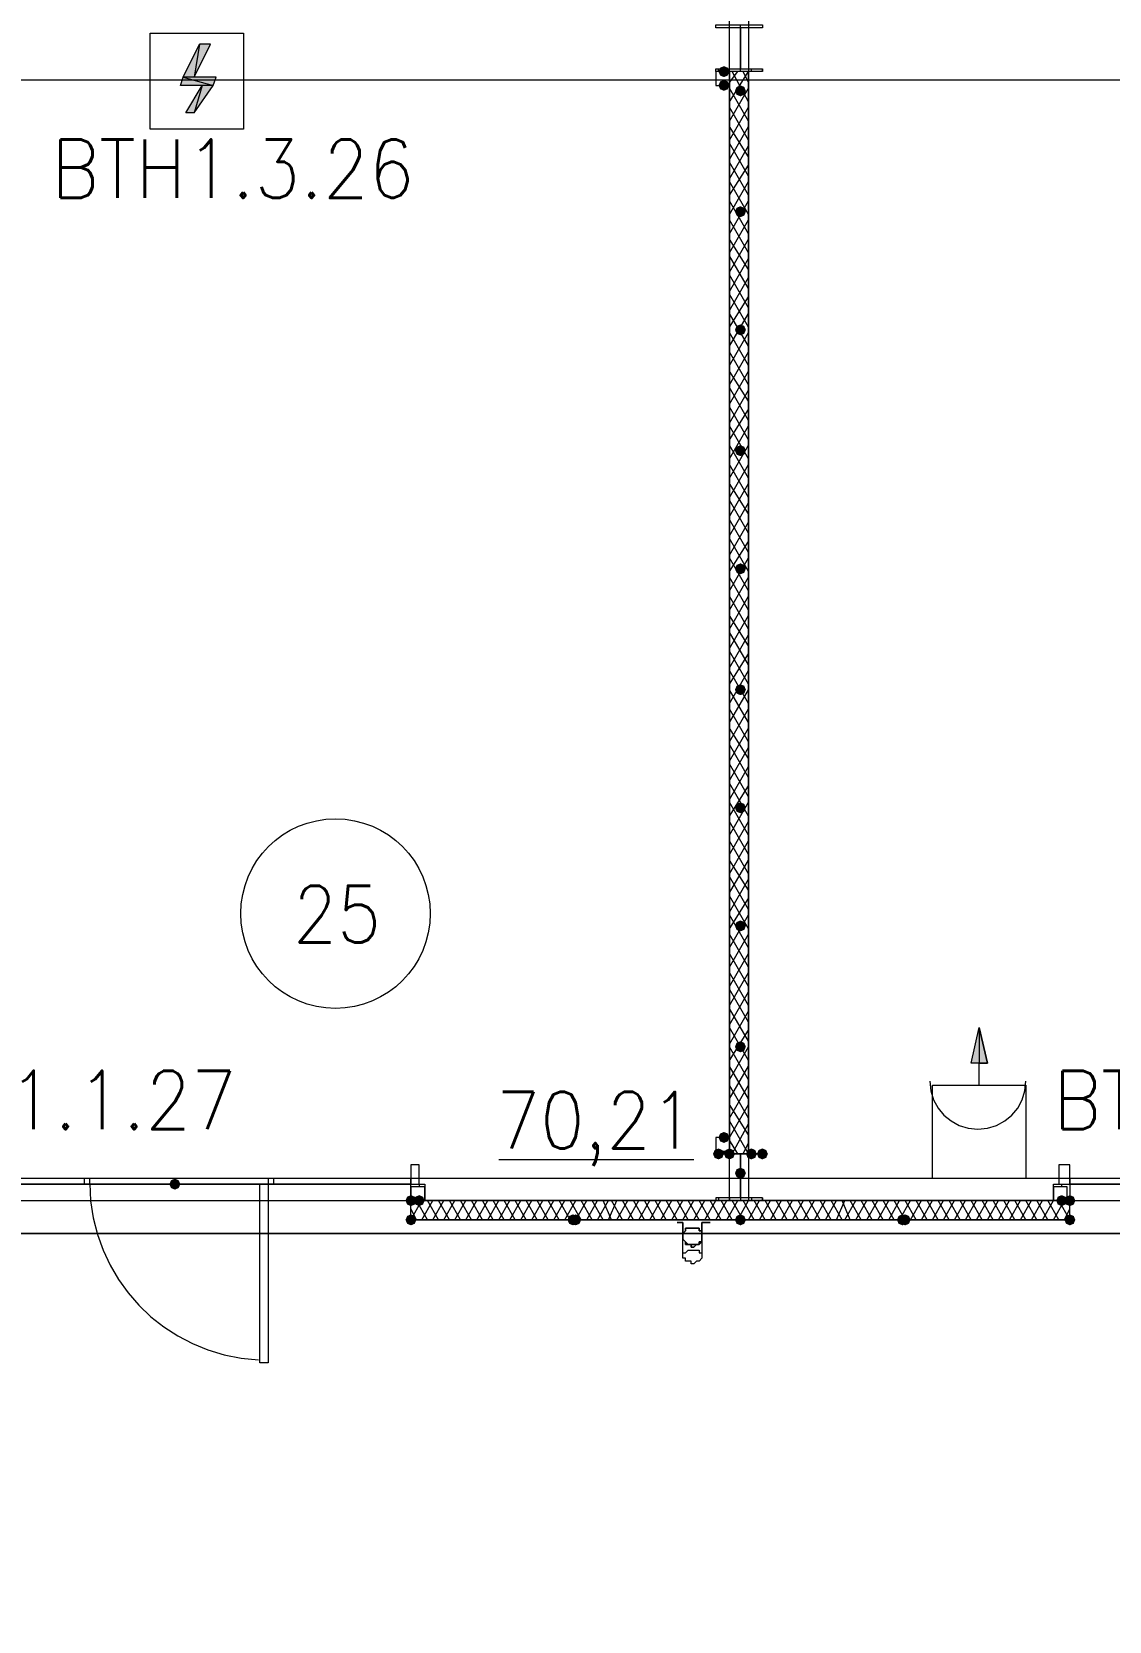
# Model space of a CAD drawing. Header units: millimetres. Extents: x 0 to 420, y 0 to 297.
# Drawn here: x 172.04 to 188.65, y 99.06 to 123.55 of the extents above; entities that cross this region are included whole.
import ezdxf

# ---------------------------------------------------------------- set-up
doc = ezdxf.new("R2010")
doc.units = ezdxf.units.MM
doc.styles.get("Standard").update_dxf_attribs({"font": 'STANDARD'})

msp = doc.modelspace()

# ---------------------------------------------------------------- hatches: boundary and pattern name
h = msp.add_hatch(color=1)
h.paths.add_polyline_path([(174.794334, 123.359333), (174.625001, 123.359333), (174.540334, 122.851333)], flags=0)
h.paths.add_polyline_path([(174.625001, 123.359333), (174.540334, 122.851333), (174.371001, 122.851333)], flags=0)
for color, points in [(7, [(182.795333, 122.936), (182.770462, 122.876204), (182.710667, 122.851333), (182.650871, 122.876204), (182.626, 122.936), (182.650871, 122.995796), (182.710667, 123.020667), (182.770462, 122.995796)]), (7, [(182.795333, 122.724333), (182.770462, 122.664537), (182.710667, 122.639667), (182.650871, 122.664537), (182.626, 122.724333), (182.650871, 122.784129), (182.710667, 122.809), (182.770462, 122.784129)]), (7, [(183.049333, 122.639667), (183.024463, 122.579871), (182.964667, 122.555), (182.904871, 122.579871), (182.88, 122.639667), (182.904871, 122.699462), (182.964667, 122.724333), (183.024462, 122.699463)]), (7, [(183.049333, 120.777), (183.024463, 120.717204), (182.964667, 120.692333), (182.904871, 120.717204), (182.88, 120.777), (182.904871, 120.836796), (182.964667, 120.861667), (183.024462, 120.836796)]), (7, [(183.049333, 118.956667), (183.024463, 118.896871), (182.964667, 118.872), (182.904871, 118.896871), (182.88, 118.956667), (182.904871, 119.016462), (182.964667, 119.041333), (183.024462, 119.016463)]), (7, [(183.049333, 117.094), (183.024463, 117.034204), (182.964667, 117.009333), (182.904871, 117.034204), (182.88, 117.094), (182.904871, 117.153796), (182.964667, 117.178667), (183.024462, 117.153796)]), (7, [(183.049333, 115.273667), (183.024463, 115.213871), (182.964667, 115.189), (182.904871, 115.213871), (182.88, 115.273667), (182.904871, 115.333462), (182.964667, 115.358333), (183.024462, 115.333463)]), (7, [(183.049333, 113.411), (183.024463, 113.351204), (182.964667, 113.326333), (182.904871, 113.351204), (182.88, 113.411), (182.904871, 113.470796), (182.964667, 113.495667), (183.024462, 113.470796)]), (7, [(183.049333, 111.590667), (183.024463, 111.530871), (182.964667, 111.506), (182.904871, 111.530871), (182.88, 111.590667), (182.904871, 111.650462), (182.964667, 111.675333), (183.024462, 111.650463)]), (7, [(183.049333, 109.770333), (183.024463, 109.710538), (182.964667, 109.685667), (182.904871, 109.710538), (182.88, 109.770333), (182.904871, 109.830129), (182.964667, 109.855), (183.024462, 109.830129)]), (7, [(183.049333, 107.907667), (183.024463, 107.847871), (182.964667, 107.823), (182.904871, 107.847871), (182.88, 107.907667), (182.904871, 107.967462), (182.964667, 107.992333), (183.024462, 107.967463)]), (7, [(182.795333, 106.510667), (182.770462, 106.450871), (182.710667, 106.426), (182.650871, 106.450871), (182.626, 106.510667), (182.650871, 106.570462), (182.710667, 106.595333), (182.770462, 106.570463)]), (7, [(182.710667, 106.256667), (182.685796, 106.196871), (182.626, 106.172), (182.566204, 106.196871), (182.541333, 106.256667), (182.566204, 106.316462), (182.626, 106.341333), (182.685796, 106.316463)]), (7, [(182.88, 106.256667), (182.855129, 106.196871), (182.795333, 106.172), (182.735538, 106.196871), (182.710667, 106.256667), (182.735537, 106.316462), (182.795333, 106.341333), (182.855129, 106.316463)]), (7, [(183.218667, 106.256667), (183.193796, 106.196871), (183.134, 106.172), (183.074204, 106.196871), (183.049333, 106.256667), (183.074204, 106.316462), (183.134, 106.341333), (183.193796, 106.316463)]), (7, [(183.388, 106.256667), (183.363129, 106.196871), (183.303333, 106.172), (183.243538, 106.196871), (183.218667, 106.256667), (183.243537, 106.316462), (183.303333, 106.341333), (183.363129, 106.316463)]), (7, [(174.328667, 105.791), (174.303796, 105.731204), (174.244, 105.706333), (174.184204, 105.731204), (174.159333, 105.791), (174.184204, 105.850796), (174.244, 105.875667), (174.303796, 105.850796)]), (7, [(174.328667, 105.791), (174.303796, 105.731204), (174.244, 105.706333), (174.184204, 105.731204), (174.159333, 105.791), (174.184204, 105.850796), (174.244, 105.875667), (174.303796, 105.850796)]), (7, [(183.049333, 105.960333), (183.024463, 105.900538), (182.964667, 105.875667), (182.904871, 105.900538), (182.88, 105.960333), (182.904871, 106.020129), (182.964667, 106.045), (183.024462, 106.020129)]), (7, [(177.969333, 105.537), (177.944462, 105.477204), (177.884667, 105.452333), (177.824871, 105.477204), (177.8, 105.537), (177.824871, 105.596796), (177.884667, 105.621667), (177.944462, 105.596796)]), (7, [(178.096333, 105.537), (178.071463, 105.477204), (178.011667, 105.452333), (177.951871, 105.477204), (177.927, 105.537), (177.951871, 105.596796), (178.011667, 105.621667), (178.071462, 105.596796)]), (7, [(188.002333, 105.537), (187.977463, 105.477204), (187.917667, 105.452333), (187.857871, 105.477204), (187.833, 105.537), (187.857871, 105.596796), (187.917667, 105.621667), (187.977462, 105.596796)]), (7, [(188.129333, 105.537), (188.104463, 105.477204), (188.044667, 105.452333), (187.984871, 105.477204), (187.96, 105.537), (187.984871, 105.596796), (188.044667, 105.621667), (188.104462, 105.596796)]), (254, [(177.969333, 105.240667), (177.944462, 105.180871), (177.884667, 105.156), (177.824871, 105.180871), (177.8, 105.240667), (177.824871, 105.300462), (177.884667, 105.325333), (177.944462, 105.300463)]), (254, [(180.467, 105.240667), (180.442129, 105.180871), (180.382333, 105.156), (180.322538, 105.180871), (180.297667, 105.240667), (180.322537, 105.300462), (180.382333, 105.325333), (180.442129, 105.300463)]), (254, [(180.509333, 105.240667), (180.484463, 105.180871), (180.424667, 105.156), (180.364871, 105.180871), (180.34, 105.240667), (180.364871, 105.300462), (180.424667, 105.325333), (180.484462, 105.300463)]), (254, [(183.049333, 105.240667), (183.024463, 105.180871), (182.964667, 105.156), (182.904871, 105.180871), (182.88, 105.240667), (182.904871, 105.300462), (182.964667, 105.325333), (183.024462, 105.300463)]), (254, [(183.049333, 105.240667), (183.024463, 105.180871), (182.964667, 105.156), (182.904871, 105.180871), (182.88, 105.240667), (182.904871, 105.300462), (182.964667, 105.325333), (183.024462, 105.300463)]), (254, [(183.049333, 105.240667), (183.024463, 105.180871), (182.964667, 105.156), (182.904871, 105.180871), (182.88, 105.240667), (182.904871, 105.300462), (182.964667, 105.325333), (183.024462, 105.300463)]), (254, [(183.049333, 105.240667), (183.024463, 105.180871), (182.964667, 105.156), (182.904871, 105.180871), (182.88, 105.240667), (182.904871, 105.300462), (182.964667, 105.325333), (183.024462, 105.300463)]), (254, [(185.547, 105.240667), (185.522129, 105.180871), (185.462333, 105.156), (185.402537, 105.180871), (185.377667, 105.240667), (185.402537, 105.300462), (185.462333, 105.325333), (185.522129, 105.300463)]), (254, [(185.589333, 105.240667), (185.564462, 105.180871), (185.504667, 105.156), (185.444871, 105.180871), (185.42, 105.240667), (185.444871, 105.300462), (185.504667, 105.325333), (185.564462, 105.300463)]), (254, [(188.129333, 105.240667), (188.104463, 105.180871), (188.044667, 105.156), (187.984871, 105.180871), (187.96, 105.240667), (187.984871, 105.300462), (188.044667, 105.325333), (188.104462, 105.300463)])]:
    msp.add_hatch(color=color).paths.add_polyline_path(points, flags=0)
h = msp.add_hatch(color=1)
h.paths.add_polyline_path([(174.879001, 122.851333), (174.371001, 122.851333), (174.836668, 122.724333)], flags=0)
h.paths.add_polyline_path([(174.371001, 122.851333), (174.836668, 122.724333), (174.328668, 122.724333)], flags=0)
h = msp.add_hatch(color=1)
h.paths.add_polyline_path([(174.836668, 122.724333), (174.667334, 122.724333), (174.540334, 122.301)], flags=0)
h.paths.add_polyline_path([(174.667334, 122.724333), (174.540334, 122.301), (174.413334, 122.301)], flags=0)
h = msp.add_hatch(color=6)
h.paths.add_polyline_path([(186.774667, 107.653667), (186.647667, 108.204), (186.647667, 107.653667)], flags=0)
h.paths.add_polyline_path([(186.647667, 108.204), (186.647667, 107.653667), (186.520667, 107.653667)], flags=0)
h = msp.add_hatch(color=7)
h.paths.add_polyline_path([(177.884667, 105.240667), (182.964667, 105.240667)], flags=0)
h.paths.add_polyline_path([(182.964667, 105.240667), (177.884667, 105.240667)], flags=0)
h = msp.add_hatch(color=7)
h.paths.add_polyline_path([(182.964667, 105.240667), (188.044667, 105.240667)], flags=0)
h.paths.add_polyline_path([(188.044667, 105.240667), (182.964667, 105.240667)], flags=0)

# ---------------------------------------------------------------- linework, layer by layer
at = {"color": 7, "lineweight": 0}
for points in [[(100.922667, 105.029), (386.715, 105.029), (386.715, 222.715667), (100.922667, 222.715667)], [(165.692667, 105.537), (182.795333, 105.537), (182.795333, 140.038667), (179.112333, 140.038667), (165.946667, 140.038667), (165.692667, 140.038667)], [(183.091667, 105.537), (200.194333, 105.537), (200.194333, 140.038667), (196.511333, 140.038667), (183.345667, 140.038667), (183.091667, 140.038667)], [(183.303333, 122.936), (182.583667, 122.936), (182.583667, 122.978333), (182.964667, 122.978333), (182.964667, 123.613333), (182.583667, 123.613333), (182.583667, 123.655667), (183.303333, 123.655667), (183.303333, 123.613333), (182.964667, 123.613333), (182.964667, 122.978333), (183.303333, 122.978333)], [(182.795333, 122.936), (182.583667, 122.936), (182.583667, 122.724333), (182.795333, 122.724333), (182.795333, 122.936), (182.583667, 122.936), (182.583667, 122.724333), (182.795333, 122.724333)], [(182.795333, 122.936), (182.795333, 106.256667), (183.091667, 106.256667), (183.091667, 122.936)], [(182.795333, 106.510667), (182.583667, 106.510667), (182.583667, 106.299), (182.795333, 106.299), (182.795333, 106.510667), (182.583667, 106.510667), (182.583667, 106.256667), (182.795333, 106.256667)], [(177.884667, 106.087333), (177.884667, 105.791), (178.011667, 105.791), (178.011667, 106.087333)], [(183.303333, 106.256667), (182.583667, 106.256667), (182.964667, 106.256667), (182.964667, 105.579333), (182.583667, 105.579333), (182.583667, 105.537), (183.303333, 105.537), (183.303333, 105.579333), (182.964667, 105.579333), (182.964667, 106.256667)], [(187.875333, 106.087333), (187.875333, 105.791), (188.044667, 105.791), (188.044667, 106.087333)], [(170.645667, 105.791), (177.884667, 105.791), (177.884667, 105.875667), (170.645667, 105.875667)], [(172.847, 105.791), (172.931667, 105.791), (172.931667, 105.875667), (172.847, 105.875667)], [(175.683333, 105.791), (175.768, 105.791), (175.768, 105.875667), (175.683333, 105.875667)], [(188.044667, 105.791), (195.283667, 105.791), (195.283667, 105.875667), (188.044667, 105.875667)], [(175.683333, 103.039333), (175.556333, 103.039333), (175.556333, 105.791), (175.683333, 105.791)], [(177.884667, 105.791), (178.096333, 105.791), (178.096333, 105.537), (177.884667, 105.537)], [(177.884667, 105.748667), (177.884667, 105.537), (178.096333, 105.537), (178.096333, 105.748667)], [(187.790667, 105.791), (188.044667, 105.791), (188.044667, 105.537), (187.790667, 105.537)], [(187.790667, 105.748667), (187.790667, 105.537), (188.002333, 105.537), (188.002333, 105.748667)], [(177.884667, 105.240667), (182.964667, 105.240667)], [(182.964667, 105.240667), (177.884667, 105.240667)], [(177.884667, 105.240667), (182.964667, 105.240667)], [(177.884667, 105.240667), (182.964667, 105.240667)], [(182.499, 105.198333), (182.372, 105.198333), (182.372, 104.986667), (182.372, 104.944333), (182.372, 104.902), (182.329667, 104.859667), (182.287333, 104.859667), (182.245, 104.817333), (182.202667, 104.817333), (182.202667, 104.859667), (182.160333, 104.859667), (182.118, 104.859667), (182.118, 104.902), (182.075667, 104.944333), (182.075667, 104.986667), (182.075667, 105.198333), (181.991, 105.198333), (182.075667, 105.198333), (182.075667, 104.986667), (182.075667, 104.944333), (182.118, 104.902), (182.160333, 104.859667), (182.202667, 104.859667), (182.245, 104.859667), (182.287333, 104.859667), (182.329667, 104.859667), (182.329667, 104.902), (182.372, 104.902), (182.372, 104.944333), (182.372, 104.986667), (182.372, 105.198333), (182.499, 105.198333), (182.372, 105.198333), (182.372, 104.986667), (182.372, 104.944333), (182.372, 104.902), (182.329667, 104.859667), (182.287333, 104.859667), (182.245, 104.817333), (182.202667, 104.817333), (182.202667, 104.859667), (182.160333, 104.859667), (182.118, 104.859667), (182.118, 104.902), (182.075667, 104.944333), (182.075667, 104.986667), (182.075667, 105.198333), (181.991, 105.198333), (182.075667, 105.198333), (182.075667, 104.986667), (182.075667, 104.944333), (182.118, 104.902), (182.160333, 104.859667), (182.202667, 104.859667), (182.245, 104.859667), (182.287333, 104.859667), (182.329667, 104.859667), (182.329667, 104.902), (182.372, 104.902), (182.372, 104.944333), (182.372, 104.986667), (182.372, 105.198333), (182.499, 105.198333), (182.372, 105.198333), (182.372, 104.986667), (182.372, 104.944333), (182.372, 104.902), (182.329667, 104.902), (182.329667, 104.859667), (182.287333, 104.859667), (182.245, 104.859667), (182.202667, 104.859667), (182.160333, 104.859667), (182.118, 104.902), (182.075667, 104.944333), (182.075667, 104.986667), (182.075667, 105.198333), (181.991, 105.198333), (182.075667, 105.198333), (182.075667, 104.986667), (182.075667, 104.944333), (182.118, 104.902), (182.118, 104.859667), (182.160333, 104.859667), (182.202667, 104.859667), (182.202667, 104.817333), (182.245, 104.817333), (182.287333, 104.859667), (182.329667, 104.859667), (182.372, 104.902), (182.372, 104.944333), (182.372, 104.986667), (182.372, 105.198333)], [(182.372, 104.986667), (182.372, 105.029), (182.372, 105.071333), (182.329667, 105.071333), (182.329667, 105.113667), (182.287333, 105.113667), (182.245, 105.113667), (182.202667, 105.113667), (182.160333, 105.113667), (182.118, 105.113667), (182.118, 105.071333), (182.075667, 105.029), (182.075667, 104.986667), (182.075667, 104.944333), (182.118, 104.902), (182.160333, 104.859667), (182.202667, 104.859667), (182.245, 104.859667), (182.287333, 104.859667), (182.329667, 104.859667), (182.329667, 104.902), (182.372, 104.902), (182.372, 104.944333), (182.372, 104.986667), (182.372, 104.944333), (182.372, 104.902), (182.329667, 104.902), (182.329667, 104.859667), (182.287333, 104.859667), (182.245, 104.859667), (182.202667, 104.859667), (182.160333, 104.859667), (182.118, 104.902), (182.075667, 104.944333), (182.075667, 104.986667), (182.075667, 105.029), (182.118, 105.071333), (182.118, 105.113667), (182.160333, 105.113667), (182.202667, 105.113667), (182.245, 105.113667), (182.287333, 105.113667), (182.329667, 105.113667), (182.329667, 105.071333), (182.372, 105.071333), (182.372, 105.029)], [(182.075667, 104.986667), (182.075667, 105.029), (182.118, 105.071333), (182.118, 105.113667), (182.160333, 105.113667), (182.202667, 105.113667), (182.245, 105.113667), (182.287333, 105.113667), (182.329667, 105.113667), (182.329667, 105.071333), (182.372, 105.071333), (182.372, 105.029), (182.372, 104.986667), (182.372, 104.944333), (182.372, 104.902), (182.329667, 104.902), (182.329667, 104.859667), (182.287333, 104.859667), (182.245, 104.859667), (182.202667, 104.859667), (182.160333, 104.859667), (182.118, 104.902), (182.075667, 104.944333)], [(182.964667, 105.240667), (188.044667, 105.240667)], [(188.044667, 105.240667), (182.964667, 105.240667)], [(188.044667, 105.240667), (182.964667, 105.240667)], [(188.044667, 105.240667), (182.964667, 105.240667)], [(113.03, 96.435333), (374.65, 96.435333), (374.65, 105.029), (113.03, 105.029)], [(182.372, 104.690333), (182.372, 104.648), (182.329667, 104.605667), (182.287333, 104.605667), (182.245, 104.563333), (182.202667, 104.563333), (182.202667, 104.605667), (182.160333, 104.605667), (182.118, 104.605667), (182.118, 104.648), (182.075667, 104.648), (182.075667, 104.690333), (182.075667, 104.732667), (182.118, 104.732667), (182.160333, 104.775), (182.202667, 104.775), (182.245, 104.775), (182.287333, 104.775), (182.329667, 104.775), (182.329667, 104.732667), (182.372, 104.732667)]]:
    msp.add_lwpolyline(points, close=True, dxfattribs=at)
at = {"color": 6, "lineweight": 0}
for points in [[(134.704667, 221.869), (354.795667, 221.869), (367.411, 221.869), (367.411, 215.392), (376.851333, 215.392), (379.645333, 215.392), (379.645333, 191.135), (373.168333, 191.135), (373.168333, 163.872333), (372.999, 163.872333), (373.168333, 163.872333), (373.168333, 127.973667), (379.941667, 127.973667), (379.941667, 112.352667), (375.369667, 112.352667), (368.257667, 112.352667), (368.257667, 105.875667), (266.530667, 105.875667), (120.734667, 105.875667)], [(186.647667, 107.315), (186.647667, 107.653667), (186.520667, 107.653667), (186.647667, 108.204), (186.774667, 107.653667), (186.647667, 107.653667)], [(185.885667, 107.3785), (185.900718, 107.229196), (185.943885, 107.090134), (186.012189, 106.964293), (186.102651, 106.854651), (186.212293, 106.764189), (186.338134, 106.695885), (186.477196, 106.652718), (186.6265, 106.637667), (186.775804, 106.652718), (186.914866, 106.695885), (187.040707, 106.764189), (187.150349, 106.854651), (187.240811, 106.964293), (187.309115, 107.090134), (187.352282, 107.229196), (187.367333, 107.3785)]]:
    msp.add_lwpolyline(points, dxfattribs=at)
at = {"color": 7, "lineweight": 0}
for points in [[(173.863001, 123.528666), (175.302334, 123.528666)], [(182.964667, 122.936), (182.964667, 123.655667)], [(182.626, 122.936), (182.626, 122.978333)], [(182.795333, 122.936), (182.795333, 122.978333)], [(183.134, 122.936), (183.134, 122.978333)], [(183.303333, 122.936), (183.303333, 122.978333)], [(182.795333, 122.766667), (182.922333, 122.936)], [(182.795333, 122.470333), (183.091667, 122.936)], [(183.091667, 122.470333), (182.837667, 122.936)], [(183.091667, 122.766667), (183.007, 122.936)], [(182.795333, 122.174), (183.091667, 122.682)], [(183.091667, 122.174), (182.795333, 122.682)], [(182.795333, 121.877667), (183.091667, 122.385667)], [(183.091667, 121.877667), (182.795333, 122.385667)], [(182.795333, 121.581333), (183.091667, 122.089333)], [(183.091667, 121.623667), (182.795333, 122.089333)], [(183.091667, 121.327333), (182.795333, 121.835333)], [(182.795333, 121.285), (183.091667, 121.793)], [(183.091667, 121.031), (182.795333, 121.539)], [(182.795333, 121.031), (183.091667, 121.496667)], [(182.795333, 120.734667), (183.091667, 121.242667)], [(183.091667, 120.734667), (182.795333, 121.242667)], [(182.795333, 120.438333), (183.091667, 120.946333)], [(183.091667, 120.438333), (182.795333, 120.946333)], [(182.795333, 120.142), (183.091667, 120.65)], [(183.091667, 120.142), (182.795333, 120.65)], [(182.795333, 119.845667), (183.091667, 120.353667)], [(183.091667, 119.888), (182.795333, 120.353667)], [(183.091667, 119.591667), (182.795333, 120.099667)], [(182.795333, 119.549333), (183.091667, 120.057333)], [(183.091667, 119.295333), (182.795333, 119.803333)], [(182.795333, 119.253), (183.091667, 119.761)], [(183.091667, 118.999), (182.795333, 119.507)], [(182.795333, 118.999), (183.091667, 119.464667)], [(182.795333, 118.702667), (183.091667, 119.210667)], [(183.091667, 118.702667), (182.795333, 119.210667)], [(182.795333, 118.406333), (183.091667, 118.914333)], [(183.091667, 118.406333), (182.795333, 118.914333)], [(182.795333, 118.11), (183.091667, 118.618)], [(183.091667, 118.11), (182.795333, 118.618)], [(182.795333, 117.813667), (183.091667, 118.321667)], [(183.091667, 117.856), (182.795333, 118.321667)], [(183.091667, 117.559667), (182.795333, 118.067667)], [(182.795333, 117.517333), (183.091667, 118.025333)], [(183.091667, 117.263333), (182.795333, 117.771333)], [(182.795333, 117.263333), (183.091667, 117.729)], [(182.795333, 116.967), (183.091667, 117.475)], [(183.091667, 116.967), (182.795333, 117.475)], [(182.795333, 116.670667), (183.091667, 117.178667)], [(183.091667, 116.670667), (182.795333, 117.178667)], [(182.795333, 116.374333), (183.091667, 116.882333)], [(183.091667, 116.374333), (182.795333, 116.882333)], [(182.795333, 116.078), (183.091667, 116.586)], [(183.091667, 116.120333), (182.795333, 116.586)], [(183.091667, 115.824), (182.795333, 116.332)], [(182.795333, 115.781667), (183.091667, 116.289667)], [(183.091667, 115.527667), (182.795333, 116.035667)], [(182.795333, 115.485333), (183.091667, 115.993333)], [(183.091667, 115.231333), (182.795333, 115.739333)], [(182.795333, 115.231333), (183.091667, 115.697)], [(182.795333, 114.935), (183.091667, 115.443)], [(183.091667, 114.935), (182.795333, 115.443)], [(182.795333, 114.638667), (183.091667, 115.146667)], [(183.091667, 114.638667), (182.795333, 115.146667)], [(182.795333, 114.342333), (183.091667, 114.850333)], [(183.091667, 114.342333), (182.795333, 114.850333)], [(182.795333, 114.046), (183.091667, 114.554)], [(183.091667, 114.088333), (182.795333, 114.554)], [(183.091667, 113.792), (182.795333, 114.3)], [(182.795333, 113.749667), (183.091667, 114.257667)], [(183.091667, 113.495667), (182.795333, 114.003667)], [(182.795333, 113.495667), (183.091667, 113.961333)], [(182.795333, 113.199333), (183.091667, 113.707333)], [(183.091667, 113.199333), (182.795333, 113.707333)], [(182.795333, 112.903), (183.091667, 113.411)], [(183.091667, 112.903), (182.795333, 113.411)], [(182.795333, 112.606667), (183.091667, 113.114667)], [(183.091667, 112.606667), (182.795333, 113.114667)], [(182.795333, 112.310333), (183.091667, 112.818333)], [(183.091667, 112.352667), (182.795333, 112.818333)], [(183.091667, 112.056333), (182.795333, 112.564333)], [(182.795333, 112.014), (183.091667, 112.522)], [(183.091667, 111.76), (182.795333, 112.268)], [(182.795333, 111.717667), (183.091667, 112.225667)], [(183.091667, 111.463667), (182.795333, 111.971667)], [(182.795333, 111.463667), (183.091667, 111.929333)], [(182.795333, 111.167333), (183.091667, 111.675333)], [(183.091667, 111.167333), (182.795333, 111.675333)], [(182.795333, 110.871), (183.091667, 111.379)], [(183.091667, 110.871), (182.795333, 111.379)], [(182.795333, 110.574667), (183.091667, 111.082667)], [(183.091667, 110.574667), (182.795333, 111.082667)], [(182.795333, 110.278333), (183.091667, 110.786333)], [(183.091667, 110.320667), (182.795333, 110.786333)], [(183.091667, 110.024333), (182.795333, 110.532333)], [(182.795333, 109.982), (183.091667, 110.49)], [(183.091667, 109.728), (182.795333, 110.236)], [(182.795333, 109.728), (183.091667, 110.193667)], [(182.795333, 109.431667), (183.091667, 109.939667)], [(183.091667, 109.431667), (182.795333, 109.939667)], [(182.795333, 109.135333), (183.091667, 109.643333)], [(183.091667, 109.135333), (182.795333, 109.643333)], [(182.795333, 108.839), (183.091667, 109.347)], [(183.091667, 108.839), (182.795333, 109.347)], [(182.795333, 108.542667), (183.091667, 109.050667)], [(183.091667, 108.542667), (182.795333, 109.050667)], [(183.091667, 108.288667), (182.795333, 108.796667)], [(182.795333, 108.246333), (183.091667, 108.754333)], [(183.091667, 107.992333), (182.795333, 108.500333)], [(182.795333, 107.95), (183.091667, 108.458)], [(183.091667, 107.696), (182.795333, 108.204)], [(182.795333, 107.696), (183.091667, 108.161667)], [(182.795333, 107.399667), (183.091667, 107.907667)], [(183.091667, 107.399667), (182.795333, 107.907667)], [(182.795333, 107.103333), (183.091667, 107.611333)], [(183.091667, 107.103333), (182.795333, 107.611333)], [(182.795333, 106.807), (183.091667, 107.315)], [(183.091667, 106.807), (182.795333, 107.315)], [(182.795333, 106.510667), (183.091667, 107.018667)], [(183.091667, 106.553), (182.795333, 107.018667)], [(183.091667, 106.256667), (182.795333, 106.764667)], [(182.837667, 106.256667), (183.091667, 106.722333)], [(182.922333, 106.256667), (182.795333, 106.468333)], [(183.007, 106.256667), (183.091667, 106.426)], [(179.239333, 106.172), (182.245, 106.172)], [(182.710667, 106.299), (182.710667, 106.256667)], [(182.964667, 106.256667), (182.964667, 105.537)], [(174.244, 105.791), (170.645667, 105.791), (170.645667, 105.664)], [(170.645667, 105.664), (170.645667, 105.537), (174.244, 105.537)], [(172.931688, 105.801956), (172.945845, 105.532562), (172.985472, 105.270517), (173.049354, 105.017091), (173.136275, 104.773554), (173.245018, 104.541176), (173.374367, 104.321227), (173.523107, 104.114976), (173.690021, 103.923695), (173.873892, 103.748652), (174.073506, 103.591117), (174.287645, 103.452361), (174.515094, 103.333653), (174.754637, 103.236264), (175.005056, 103.161463), (175.265137, 103.110521), (175.533664, 103.084706)], [(177.884667, 105.664), (177.884667, 105.791), (174.244, 105.791)], [(174.244, 105.537), (177.884667, 105.537), (177.884667, 105.664)], [(178.011667, 105.791), (178.011667, 105.748667)], [(182.626, 105.579333), (182.626, 105.537)], [(182.795333, 105.579333), (182.795333, 105.537)], [(183.134, 105.579333), (183.134, 105.537)], [(183.303333, 105.579333), (183.303333, 105.537)], [(187.917667, 105.791), (187.917667, 105.748667)], [(191.643, 105.791), (188.044667, 105.791), (188.044667, 105.664)], [(188.044667, 105.664), (188.044667, 105.537), (191.643, 105.537)], [(177.884667, 105.240667), (178.054, 105.537)], [(177.884667, 105.240667), (177.884667, 105.537)], [(177.884667, 105.240667), (177.884667, 105.537)], [(177.969333, 105.240667), (177.884667, 105.41)], [(178.138667, 105.240667), (177.969333, 105.537)], [(187.875333, 105.537), (178.011667, 105.537)], [(178.054, 105.240667), (178.223333, 105.537)], [(178.308, 105.240667), (178.138667, 105.537)], [(178.223333, 105.240667), (178.392667, 105.537)], [(178.477333, 105.240667), (178.308, 105.537)], [(178.392667, 105.240667), (178.562, 105.537)], [(178.646667, 105.240667), (178.477333, 105.537)], [(178.562, 105.240667), (178.731333, 105.537)], [(178.816, 105.240667), (178.646667, 105.537)], [(178.731333, 105.240667), (178.900667, 105.537)], [(178.985333, 105.240667), (178.816, 105.537)], [(178.900667, 105.240667), (179.07, 105.537)], [(179.154667, 105.240667), (178.985333, 105.537)], [(179.07, 105.240667), (179.239333, 105.537)], [(179.324, 105.240667), (179.154667, 105.537)], [(179.239333, 105.240667), (179.408667, 105.537)], [(179.493333, 105.240667), (179.324, 105.537)], [(179.408667, 105.240667), (179.578, 105.537)], [(179.662667, 105.240667), (179.493333, 105.537)], [(179.578, 105.240667), (179.747333, 105.537)], [(179.832, 105.240667), (179.662667, 105.537)], [(179.747333, 105.240667), (179.916667, 105.537)], [(180.001333, 105.240667), (179.832, 105.537)], [(179.916667, 105.240667), (180.086, 105.537)], [(180.170667, 105.240667), (180.001333, 105.537)], [(180.086, 105.240667), (180.255333, 105.537)], [(180.34, 105.240667), (180.170667, 105.537)], [(180.255333, 105.240667), (180.424667, 105.537)], [(180.509333, 105.240667), (180.34, 105.537)], [(180.424667, 105.240667), (180.594, 105.537)], [(180.678667, 105.240667), (180.509333, 105.537)], [(180.594, 105.240667), (180.763333, 105.537)], [(180.848, 105.240667), (180.678667, 105.537)], [(180.763333, 105.240667), (180.932667, 105.537)], [(180.975, 105.240667), (180.848, 105.537)], [(180.932667, 105.240667), (181.059667, 105.537)], [(181.144333, 105.240667), (180.975, 105.537)], [(181.059667, 105.240667), (181.229, 105.537)], [(181.313667, 105.240667), (181.144333, 105.537)], [(181.229, 105.240667), (181.398333, 105.537)], [(181.483, 105.240667), (181.313667, 105.537)], [(181.398333, 105.240667), (181.567667, 105.537)], [(181.652333, 105.240667), (181.483, 105.537)], [(181.567667, 105.240667), (181.737, 105.537)], [(181.821667, 105.240667), (181.652333, 105.537)], [(181.737, 105.240667), (181.906333, 105.537)], [(181.991, 105.240667), (181.821667, 105.537)], [(181.906333, 105.240667), (182.075667, 105.537)], [(182.160333, 105.240667), (181.991, 105.537)], [(182.075667, 105.240667), (182.245, 105.537)], [(182.329667, 105.240667), (182.160333, 105.537)], [(182.245, 105.240667), (182.414333, 105.537)], [(182.499, 105.240667), (182.329667, 105.537)], [(182.414333, 105.240667), (182.583667, 105.537)], [(182.668333, 105.240667), (182.499, 105.537)], [(182.583667, 105.240667), (182.753, 105.537)], [(182.837667, 105.240667), (182.668333, 105.537)], [(182.753, 105.240667), (182.922333, 105.537)], [(183.007, 105.240667), (182.837667, 105.537)], [(182.922333, 105.240667), (183.091667, 105.537)], [(183.176333, 105.240667), (183.007, 105.537)], [(183.091667, 105.240667), (183.261, 105.537)], [(183.345667, 105.240667), (183.176333, 105.537)], [(183.261, 105.240667), (183.430333, 105.537)], [(183.515, 105.240667), (183.345667, 105.537)], [(183.430333, 105.240667), (183.599667, 105.537)], [(183.684333, 105.240667), (183.515, 105.537)], [(183.599667, 105.240667), (183.769, 105.537)], [(183.853667, 105.240667), (183.684333, 105.537)], [(183.769, 105.240667), (183.938333, 105.537)], [(184.023, 105.240667), (183.853667, 105.537)], [(183.938333, 105.240667), (184.107667, 105.537)], [(184.192333, 105.240667), (184.023, 105.537)], [(184.107667, 105.240667), (184.277, 105.537)], [(184.361667, 105.240667), (184.192333, 105.537)], [(184.277, 105.240667), (184.446333, 105.537)], [(184.531, 105.240667), (184.361667, 105.537)], [(184.446333, 105.240667), (184.573333, 105.537)], [(184.658, 105.240667), (184.531, 105.537)], [(184.573333, 105.240667), (184.742667, 105.537)], [(184.827333, 105.240667), (184.658, 105.537)], [(184.742667, 105.240667), (184.912, 105.537)], [(184.996667, 105.240667), (184.827333, 105.537)], [(184.912, 105.240667), (185.081333, 105.537)], [(185.166, 105.240667), (184.996667, 105.537)], [(185.081333, 105.240667), (185.250667, 105.537)], [(185.335333, 105.240667), (185.166, 105.537)], [(185.250667, 105.240667), (185.42, 105.537)], [(185.504667, 105.240667), (185.335333, 105.537)], [(185.42, 105.240667), (185.589333, 105.537)], [(185.674, 105.240667), (185.504667, 105.537)], [(185.589333, 105.240667), (185.758667, 105.537)], [(185.843333, 105.240667), (185.674, 105.537)], [(185.758667, 105.240667), (185.928, 105.537)], [(186.012667, 105.240667), (185.843333, 105.537)], [(185.928, 105.240667), (186.097333, 105.537)], [(186.182, 105.240667), (186.012667, 105.537)], [(186.097333, 105.240667), (186.266667, 105.537)], [(186.351333, 105.240667), (186.182, 105.537)], [(186.266667, 105.240667), (186.436, 105.537)], [(186.520667, 105.240667), (186.351333, 105.537)], [(186.436, 105.240667), (186.605333, 105.537)], [(186.69, 105.240667), (186.520667, 105.537)], [(186.605333, 105.240667), (186.774667, 105.537)], [(186.859333, 105.240667), (186.69, 105.537)], [(186.774667, 105.240667), (186.944, 105.537)], [(187.028667, 105.240667), (186.859333, 105.537)], [(186.944, 105.240667), (187.113333, 105.537)], [(187.198, 105.240667), (187.028667, 105.537)], [(187.113333, 105.240667), (187.282667, 105.537)], [(187.367333, 105.240667), (187.198, 105.537)], [(187.282667, 105.240667), (187.452, 105.537)], [(187.536667, 105.240667), (187.367333, 105.537)], [(187.452, 105.240667), (187.621333, 105.537)], [(187.706, 105.240667), (187.536667, 105.537)], [(187.621333, 105.240667), (187.790667, 105.537)], [(187.875333, 105.240667), (187.706, 105.537)], [(187.790667, 105.240667), (187.96, 105.537)], [(188.044667, 105.240667), (187.875333, 105.537)], [(187.96, 105.240667), (188.044667, 105.41)], [(188.044667, 105.240667), (188.044667, 105.537)], [(188.044667, 105.240667), (188.044667, 105.537)], [(177.884667, 105.240667), (182.964667, 105.240667), (177.884667, 105.240667), (182.964667, 105.240667)], [(177.884667, 105.240667), (188.044667, 105.240667)], [(188.044667, 105.240667), (182.964667, 105.240667), (188.044667, 105.240667), (182.964667, 105.240667)], [(182.075667, 104.690333), (182.075667, 104.986667)], [(182.372, 104.986667), (182.372, 104.690333)]]:
    msp.add_lwpolyline(points, dxfattribs=at)
at = {"color": 1, "lineweight": 0}
for points in [[(175.302334, 122.047), (173.863001, 122.047), (173.863001, 123.528666), (175.302334, 123.528666)], [(174.625001, 123.359333), (174.540334, 122.851333), (174.371001, 122.851333)], [(174.794334, 123.359333), (174.625001, 123.359333), (174.540334, 122.851333)], [(174.371001, 122.851333), (174.836668, 122.724333), (174.328668, 122.724333)], [(174.879001, 122.851333), (174.371001, 122.851333), (174.836668, 122.724333)], [(174.667334, 122.724333), (174.540334, 122.301), (174.413334, 122.301)], [(174.836668, 122.724333), (174.667334, 122.724333), (174.540334, 122.301)]]:
    msp.add_lwpolyline(points, close=True, dxfattribs=at)
msp.add_lwpolyline([(134.620001, 122.809), (226.610334, 122.809)], dxfattribs=at)
at = {"color": 6, "lineweight": 0}
for points in [[(186.647667, 108.204), (186.647667, 107.653667), (186.520667, 107.653667)], [(186.774667, 107.653667), (186.647667, 108.204), (186.647667, 107.653667)], [(185.928, 105.875667), (185.928, 107.315), (187.367333, 107.315), (187.367333, 105.875667)]]:
    msp.add_lwpolyline(points, close=True, dxfattribs=at)
at = {"color": 7, "lineweight": 0}
msp.add_circle((176.7205, 109.960833), 1.4605, dxfattribs=at)

# ---------------------------------------------------------------- texts
at = {"color": 7, "attachment_point": 1}
for s, insert, char_height, width in [('BTH1.3.26', (172.339007, 121.89024), 0.90157, 5.30924556), ('25', (176.064326, 110.388362), 0.872032, 1.06581689), ('BTS1.1.27', (169.672003, 107.53923), 0.90157, 5.10889648), ('BTS1.1.26', (187.790674, 107.53923), 0.90157, 5.10889648), ('70,21', (179.197003, 107.213362), 0.872032, 2.56764978)]:
    msp.add_mtext(s, dxfattribs=dict(at, insert=insert, char_height=char_height, width=width))

doc.saveas('drawing.dxf')
